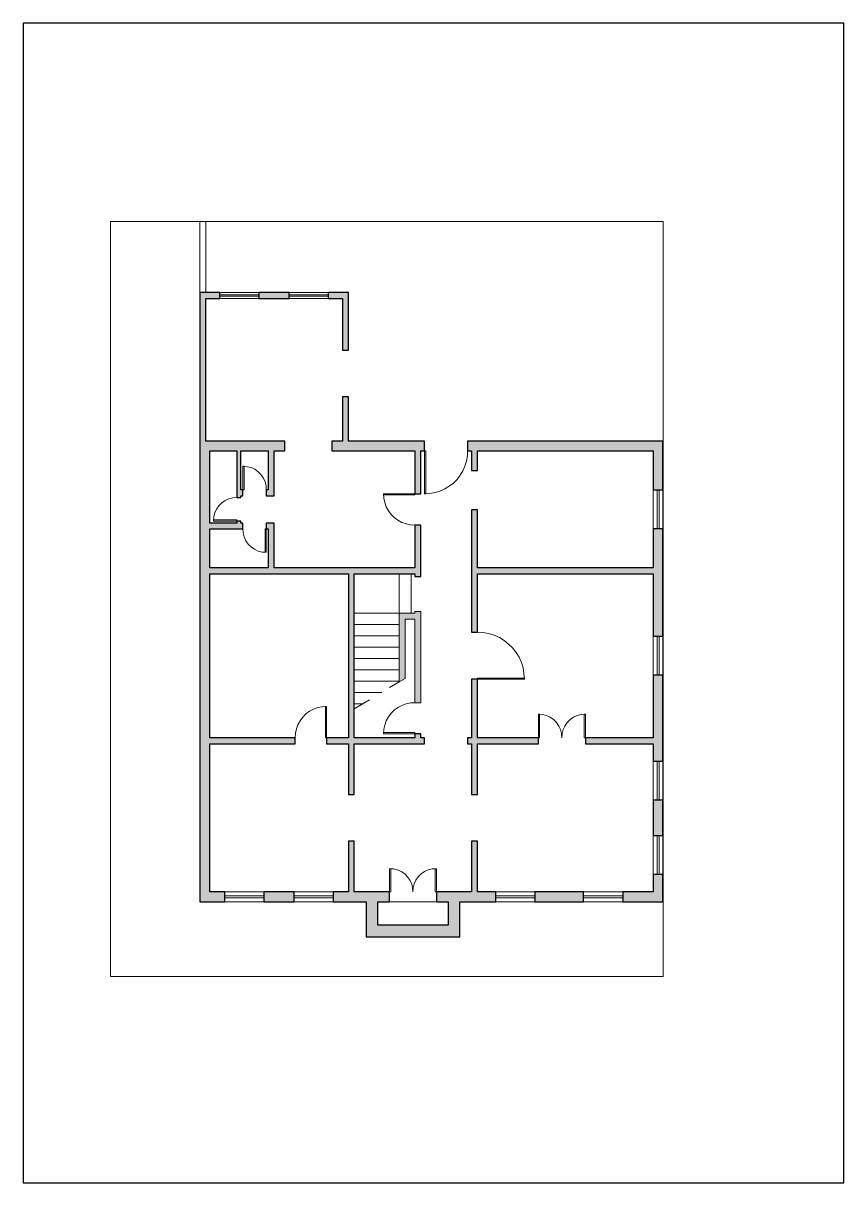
# Paper-space layout 'Layout1' of a CAD drawing. Header units: millimetres. Extents: x 106 to 316, y 3 to 300.
# The model-space entities are those that its viewports show. They can reach past a viewport. Long polylines and large blocks are cut down to what shows.
import ezdxf

# ---------------------------------------------------------------- set-up
doc = ezdxf.new("R2010")
doc.units = ezdxf.units.MM
for name, color, linetype, lineweight in [('A-ALV-___-___-EXI', 250, 'Continuous', 25), ('A-GC-___-___-EXI', 250, 'Continuous', 25), ('A-JAN-___-___-EXI', 250, 'Continuous', 25), ('A-POR-___-___-EXI', 250, 'Continuous', 25)]:
    doc.layers.add(name, color=color, linetype=linetype, lineweight=lineweight)
doc.layers.add('A-ESC-___-___-EXI', color=250, linetype='Continuous')

# ---------------------------------------------------------------- blocks, each defined once
blk = doc.blocks.new('SVG - A4-22462177-Não nomeada')
at = {"layer": 'A-GC-___-___-EXI'}
for p, q in [((64.29, 356.5), (64.29, 59.5)), ((274.29, 356.5), (64.29, 356.5)), ((274.29, 59.5), (274.29, 356.5)), ((64.29, 59.5), (274.29, 59.5))]:
    blk.add_line(p, q, dxfattribs=at)

msp = doc.modelspace()

# ---------------------------------------------------------------- hatches: boundary and pattern name
at = {"layer": 'A-ALV-___-___-EXI'}
h = msp.add_hatch(color=11, dxfattribs=at)
h.paths.add_polyline_path([(39016, -56895), (39016, -55993), (39935, -55993), (39935, -55744), (39464, -55744), (39464, -54444), (39317, -54444), (39317, -55744), (38415, -55744), (38415, -55993), (38715, -55993), (38715, -56595), (36916, -56595), (36916, -55993), (37216, -55993), (37216, -55744), (36315, -55744), (36315, -54444), (36167, -54444), (36167, -55744), (35777, -55744), (35777, -55993), (36616, -55993), (36616, -56895), (37150, -56895)])
h.paths.add_polyline_path([(34003, -55993), (34778, -55993), (34778, -55744), (34003, -55744)])
h.paths.add_polyline_path([(43186, -55993), (44215, -55993), (44215, -55295), (43965, -55295), (43965, -55744), (43186, -55744)])
h.paths.add_polyline_path([(40934, -55993), (42183, -55993), (42183, -55744), (40934, -55744)])
h.paths.add_polyline_path([(32365, -55993), (33000, -55993), (33000, -55744), (32615, -55744), (32615, -51946), (34803, -51946), (34803, -51794), (32615, -51794), (32615, -47594), (36167, -47594), (36167, -51794), (35604, -51794), (35604, -51946), (36167, -51946), (36167, -53246), (36315, -53246), (36315, -51946), (38114, -51946), (38114, -51794), (38017, -51794), (38017, -51696), (37864, -51696), (37864, -51794), (36315, -51794), (36315, -47594), (37864, -47594), (37864, -47666), (38017, -47666), (38017, -46345), (37864, -46345), (37864, -47446), (34265, -47446), (34265, -46294), (34063, -46294), (34063, -46442), (34114, -46442), (34114, -47446), (32615, -47446), (32615, -46442), (33466, -46442), (33466, -46294), (33415, -46294), (33415, -46243), (33313, -46243), (33313, -46294), (32615, -46294), (32615, -44444), (33313, -44444), (33313, -45642), (33415, -45642), (33415, -45596), (33466, -45596), (33466, -45443), (33415, -45443), (33415, -44444), (34114, -44444), (34114, -45443), (34063, -45443), (34063, -45596), (34265, -45596), (34265, -44444), (34541, -44444), (34541, -44194), (32513, -44194), (32513, -40545), (32877, -40545), (32877, -40393), (32365, -40393), (32365, -48242)])
h.paths.add_polyline_path([(44214, -54296), (44214, -53394), (43965, -53394), (43965, -54296)])
h.paths.add_polyline_path([(39464, -53246), (39464, -51946), (41027, -51946), (41027, -51794), (39464, -51794), (39464, -50295), (39317, -50295), (39317, -51794), (39215, -51794), (39215, -51946), (39317, -51946), (39317, -53246)])
h.paths.add_polyline_path([(43965, -52395), (44215, -52395), (44215, -50193), (43965, -50193), (43965, -51794), (42229, -51794), (42229, -51946), (43965, -51946)])
h.paths.add_polyline_path([(37864, -50896), (38017, -50896), (38017, -48563), (37864, -48563), (37864, -48606), (37466, -48606), (37466, -50363), (37614, -50274), (37614, -48754), (37864, -48754)])
h.paths.add_polyline_path([(44215, -49194), (44215, -46442), (43965, -46442), (43965, -47446), (39464, -47446), (39464, -45956), (39317, -45956), (39317, -49093), (39464, -49093), (39464, -47594), (43965, -47594), (43965, -49194)])
h.paths.add_polyline_path([(38017, -45545), (38017, -44444), (38114, -44444), (38114, -44194), (36167, -44194), (36167, -43064), (36014, -43064), (36014, -44194), (35739, -44194), (35739, -44444), (37864, -44444), (37864, -45545)])
h.paths.add_polyline_path([(44215, -45443), (44215, -44194), (39215, -44194), (39215, -44444), (39317, -44444), (39317, -44952), (39464, -44952), (39464, -44444), (43965, -44444), (43965, -45443)])
h.paths.add_polyline_path([(36014, -41866), (36167, -41866), (36167, -40393), (35650, -40393), (35650, -40545), (36014, -40545)])
h.paths.add_polyline_path([(34651, -40545), (34651, -40393), (33876, -40393), (33876, -40545)])

# ---------------------------------------------------------------- linework, layer by layer
at = {"layer": 'A-ALV-___-___-EXI', "color": 18, "lineweight": 15}
for p, q in [((32365, -38570), (32365, -40393)), ((32513, -40393), (32513, -38570)), ((44215, -54296), (44215, -53394)), ((35777, -55993), (35777, -55744)), ((40933, -55744), (40933, -55993)), ((44222, -55845), (44215, -55845)), ((44215, -55993), (44222, -55993))]:
    msp.add_line(p, q, dxfattribs=at)
at = {"layer": 'A-ALV-___-___-EXI'}
for points in [[(32615, -55744), (32615, -51946), (34803, -51946), (34803, -51794), (32615, -51794), (32615, -47594), (36167, -47594), (36167, -51794), (35604, -51794), (35604, -51946), (36167, -51946), (36167, -53246), (36315, -53246), (36315, -51946), (38114, -51946), (38114, -51794), (38017, -51794), (38017, -51696), (37864, -51696), (37864, -51794), (36315, -51794), (36315, -47594), (37864, -47594), (37864, -47666), (38017, -47666), (38017, -46345), (37864, -46345), (37864, -47446), (34265, -47446), (34265, -46294), (34063, -46294), (34063, -46442), (34114, -46442), (34114, -47446), (32615, -47446), (32615, -46442), (33466, -46442), (33466, -46294), (33415, -46294), (33415, -46243), (33313, -46243), (33313, -46294), (32615, -46294), (32615, -44444), (33313, -44444), (33313, -45642), (33415, -45642), (33415, -45596), (33466, -45596), (33466, -45443), (33415, -45443), (33415, -44444), (34114, -44444), (34114, -45443), (34063, -45443), (34063, -45596), (34265, -45596), (34265, -44444), (34541, -44444), (34541, -44194), (32513, -44194), (32513, -40545), (32877, -40545), (32877, -40393), (32365, -40393), (32365, -55993), (33000, -55993), (33000, -55744)], [(34651, -40545), (34651, -40393), (33876, -40393), (33876, -40545)], [(35650, -40545), (36014, -40545), (36014, -41866), (36167, -41866), (36167, -40393), (35650, -40393)], [(36014, -44194), (35739, -44194), (35739, -44444), (37864, -44444), (37864, -45545), (38017, -45545), (38017, -44444), (38114, -44444), (38114, -44194), (36167, -44194), (36167, -43064), (36014, -43064)], [(39215, -44444), (39317, -44444), (39317, -44952), (39464, -44952), (39464, -44444), (43965, -44444), (43965, -45443), (44215, -45443), (44215, -44194), (39215, -44194)], [(39317, -45956), (39317, -49093), (39464, -49093), (39464, -47594), (43965, -47594), (43965, -49194), (44215, -49194), (44215, -46442), (43965, -46442), (43965, -47446), (39464, -47446), (39464, -45956)], [(39317, -50295), (39317, -51794), (39215, -51794), (39215, -51946), (39317, -51946), (39317, -53246), (39464, -53246), (39464, -51946), (41027, -51946), (41027, -51794), (39464, -51794), (39464, -50295)], [(43965, -51946), (43965, -52395), (44215, -52395), (44215, -50193), (43965, -50193), (43965, -51794), (42229, -51794), (42229, -51946)], [(44214, -53394), (43965, -53394), (43965, -54296), (44214, -54296)], [(37216, -55993), (37216, -55744), (36315, -55744), (36315, -54444), (36167, -54444), (36167, -55744), (35777, -55744), (35777, -55993), (36616, -55993), (36616, -56895), (39016, -56895), (39016, -55993), (39935, -55993), (39935, -55744), (39464, -55744), (39464, -54444), (39317, -54444), (39317, -55744), (38415, -55744), (38415, -55993), (38715, -55993), (38715, -56595), (36916, -56595), (36916, -55993)], [(44215, -55993), (44215, -55295), (43965, -55295), (43965, -55744), (43186, -55744), (43186, -55993)], [(34003, -55993), (34778, -55993), (34778, -55744), (34003, -55744)], [(42183, -55993), (42183, -55744), (40934, -55744), (40934, -55993)]]:
    msp.add_lwpolyline(points, close=True, dxfattribs=at)
at = {"layer": 'A-ESC-___-___-EXI', "color": 28, "lineweight": 9}
for p, q in [((37767, -47594), (37767, -48606)), ((37466, -48894), (36315, -48894)), ((37466, -49186), (36315, -49186)), ((37466, -49474), (36315, -49474)), ((37466, -49766), (36315, -49766)), ((37466, -50054), (36315, -50054)), ((37466, -50346), (36315, -50346)), ((37466, -50363), (37220, -50511)), ((37017, -50634), (36315, -50634)), ((36966, -50668), (36966, -50672)), ((36708, -50820), (36315, -51057)), ((36535, -50926), (36315, -50926))]:
    msp.add_line(p, q, dxfattribs=at)
msp.add_lwpolyline([(37466, -47594), (37466, -48606), (36315, -48606)], dxfattribs=at)
at = {"layer": 'A-JAN-___-___-EXI', "color": 28, "lineweight": 9}
for p, q in [((33876, -40393), (32877, -40393)), ((33876, -40452), (32877, -40452)), ((33876, -40486), (32877, -40486)), ((33876, -40545), (32877, -40545)), ((35650, -40393), (34651, -40393)), ((35650, -40452), (34651, -40452)), ((35650, -40486), (34651, -40486)), ((35650, -40545), (34651, -40545)), ((43965, -45443), (43965, -46442)), ((44067, -45443), (44067, -46442)), ((44117, -45443), (44117, -46442)), ((44214, -46442), (44214, -45443)), ((43965, -49194), (43965, -50193)), ((44067, -49194), (44067, -50193)), ((44117, -49194), (44117, -50193)), ((44214, -50193), (44214, -49194)), ((43965, -52395), (43965, -53394)), ((44067, -52395), (44067, -53394)), ((44117, -52395), (44117, -53394)), ((44214, -53394), (44214, -52395)), ((44222, -53013), (44215, -53013)), ((43965, -54296), (43965, -55295)), ((44067, -54296), (44067, -55295)), ((44117, -54296), (44117, -55295)), ((44214, -55295), (44214, -54296)), ((34003, -55744), (33000, -55744)), ((35777, -55744), (34778, -55744)), ((40934, -55744), (39935, -55744)), ((43186, -55744), (42183, -55744)), ((34003, -55845), (33000, -55845)), ((34003, -55896), (33000, -55896)), ((33000, -55993), (34003, -55993)), ((35777, -55845), (34778, -55845)), ((35777, -55896), (34778, -55896)), ((34778, -55993), (35777, -55993)), ((40933, -55845), (39935, -55845)), ((40933, -55896), (39935, -55896)), ((39935, -55993), (40934, -55993)), ((43186, -55845), (42183, -55845)), ((43186, -55896), (42183, -55896)), ((42183, -55993), (43186, -55993))]:
    msp.add_line(p, q, dxfattribs=at)
at = {"layer": 'A-POR-___-___-EXI', "color": 28, "lineweight": 9}
msp.add_line((38415, -55993), (37216, -55993), dxfattribs=at)
at = {"layer": 'A-POR-___-___-EXI', "color": 28, "lineweight": 9, "flags": 128}
for points in [[(38114, -44444), (38114, -45545), (38144, -45545), (38144, -44444)], [(34033, -46442), (34033, -47044), (34062, -47044), (34062, -46442)], [(35574, -50994), (35574, -51794), (35603, -51794), (35603, -50994)], [(42199, -51193), (42199, -51794), (42229, -51794), (42229, -51193)], [(38385, -55147), (38385, -55744), (38415, -55744), (38415, -55147)]]:
    msp.add_lwpolyline(points, close=True, dxfattribs=at)
for points in [[(38114, -45545), (38250, -45536), (38381, -45515), (38508, -45477), (38630, -45422), (38745, -45354), (38850, -45274), (38944, -45177), (39024, -45071), (39092, -44956), (39147, -44838), (39185, -44707), (39211, -44575), (39215, -44444)], [(34063, -45443), (34058, -45338), (34033, -45236), (33990, -45143), (33927, -45054), (33855, -44982), (33766, -44918), (33673, -44876), (33571, -44851), (33466, -44842), (33466, -45443), (33495, -45443), (33495, -44842), (33466, -44842)], [(33313, -45642), (33207, -45651), (33106, -45676), (33013, -45719), (32924, -45778), (32852, -45854), (32788, -45943), (32746, -46036), (32720, -46138), (32716, -46243)], [(37064, -45545), (37064, -45575), (37864, -45575), (37864, -45545), (37064, -45545), (37073, -45659), (37094, -45769), (37132, -45879), (37187, -45981), (37255, -46074), (37335, -46155), (37428, -46222), (37530, -46277), (37640, -46315), (37750, -46337), (37864, -46345)], [(33313, -46243), (33313, -46214), (32716, -46214), (32716, -46244), (33313, -46244)], [(33466, -46442), (33470, -46548), (33495, -46650), (33542, -46747), (33601, -46836), (33673, -46908), (33762, -46967), (33859, -47014), (33961, -47039), (34063, -47044)], [(40667, -50295), (40667, -50265), (39464, -50265), (39464, -50295), (40667, -50295), (40658, -50151), (40633, -50007), (40591, -49867), (40531, -49732), (40455, -49609), (40366, -49495), (40265, -49393), (40150, -49300), (40028, -49228), (39892, -49169), (39752, -49127), (39608, -49101), (39464, -49093)], [(35604, -50994), (35489, -51002), (35379, -51023), (35269, -51061), (35167, -51116), (35078, -51184), (34994, -51265), (34926, -51358), (34871, -51459), (34833, -51569), (34812, -51679), (34803, -51794)], [(42229, -51193), (42123, -51201), (42022, -51226), (41924, -51269), (41840, -51328), (41764, -51404), (41704, -51493), (41662, -51586), (41636, -51688), (41628, -51794), (41620, -51688), (41594, -51586), (41551, -51493), (41492, -51404), (41416, -51328), (41331, -51269), (41234, -51226), (41132, -51201), (41027, -51193), (41027, -51794), (41056, -51794), (41056, -51193), (41027, -51193)], [(38415, -55147), (38309, -55151), (38207, -55176), (38110, -55219), (38025, -55282), (37949, -55354), (37890, -55443), (37847, -55536), (37822, -55638), (37813, -55744), (37809, -55638), (37784, -55536), (37737, -55443), (37678, -55354), (37606, -55282), (37517, -55219), (37424, -55176), (37318, -55151), (37216, -55147), (37216, -55744), (37246, -55744), (37246, -55147), (37216, -55147)]]:
    msp.add_lwpolyline(points, dxfattribs=at)
at = {"layer": 'A-POR-___-___-EXI', "color": 28, "lineweight": 9}
msp.add_lwpolyline([(37864, -50896), (38017, -50896), (38017, -48563), (37864, -48563), (37864, -48606), (37466, -48606), (37466, -50363), (37614, -50274), (37614, -48754), (37864, -48754), (37864, -50896), (37750, -50900), (37640, -50922), (37530, -50964), (37428, -51015), (37335, -51087), (37255, -51167), (37187, -51260), (37132, -51358), (37094, -51468), (37073, -51578), (37064, -51696)], dxfattribs=at)
msp.add_lwpolyline([(37864, -51662), (37064, -51662), (37064, -51696), (37864, -51696)], close=True, dxfattribs=at)

psp = doc.layouts.get("Layout1")

# ---------------------------------------------------------------- block references
at = {"layer": 'A-JAN-___-___-EXI'}
psp.add_blockref('SVG - A4-22462177-Não nomeada', (41.63, -56.04), dxfattribs=at)

# ---------------------------------------------------------------- viewports
at = {"layer": 'A-POR-___-___-EXI'}
psp.add_viewport(center=(199, 152.97), size=(141.41, 193.426), view_center_point=(37150.29, -48241.23), view_height=19342.624, dxfattribs=at)

doc.saveas('drawing.dxf')
